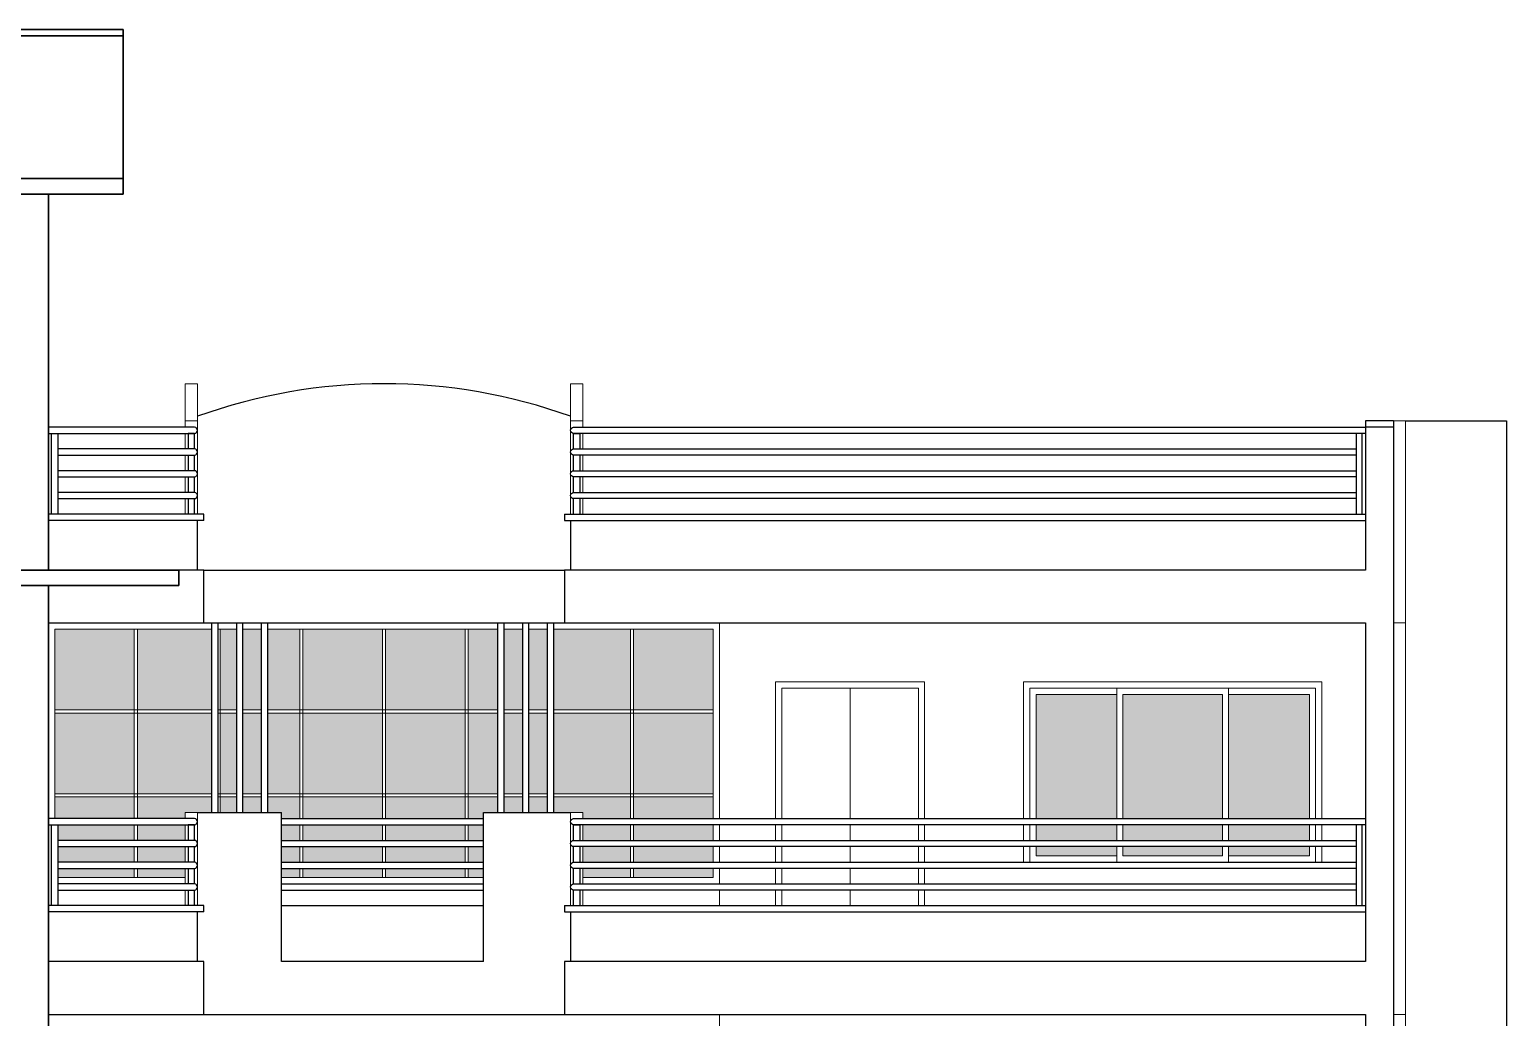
# Model space of a CAD drawing. Header units: inches. Extents: x -301229 to 1083107, y -854236 to 21026.
# Drawn here: x -24794 to -10529, y -366838 to -357298 of the extents above; entities that cross this region are included whole.
import ezdxf

# ---------------------------------------------------------------- set-up
doc = ezdxf.new("R2010")
doc.units = ezdxf.units.IN
doc.header["$MEASUREMENT"] = 0
doc.layers.add('HATCH', color=7, linetype='Continuous')
doc.layers.add('win', color=4, linetype='Continuous')
for name, color, linetype, lineweight in [('step', 167, 'Continuous', 18), ('wall', 10, 'Continuous', 30), ('window(in)', 130, 'Continuous', 20), ('window(out)', 40, 'Continuous', 30)]:
    doc.layers.add(name, color=color, linetype=linetype, lineweight=lineweight)

msp = doc.modelspace()

# ---------------------------------------------------------------- hatches: boundary and pattern name
at = {"layer": 'wall'}
h = msp.add_hatch(color=256, dxfattribs=at)
h.set_gradient(color1=(76, 120, 250), one_color=1, tint=1, name='CURVED')
h.paths.add_polyline_path([(-23782.1, -363867.98), (-23782.1, -363087.98), (-24550.85, -363087.98), (-24550.85, -363867.98)])
h.paths.add_polyline_path([(-23035.85, -363087.98), (-23752.1, -363087.98), (-23752.1, -363867.98), (-23035.85, -363867.98)])
h.paths.add_polyline_path([(-23782.1, -363897.98), (-24550.85, -363897.98), (-24550.85, -364677.98), (-23782.1, -364677.98)])
h.paths.add_polyline_path([(-23035.85, -363897.98), (-23752.1, -363897.98), (-23752.1, -364677.98), (-23035.85, -364677.98)])
h.paths.add_polyline_path([(-23782.1, -364917.98), (-23782.1, -364707.98), (-24550.85, -364707.98), (-24550.85, -364917.98)])
h.paths.add_polyline_path([(-23290.85, -364917.98), (-23290.85, -364857.98), (-23170.85, -364857.98), (-23035.85, -364857.98), (-23035.85, -364707.98), (-23752.1, -364707.98), (-23752.1, -364917.98)])
h.paths.add_polyline_path([(-23782.1, -365127.98), (-23782.1, -364977.98), (-24520.85, -364977.98), (-24520.85, -365127.98)])
h.paths.add_polyline_path([(-23290.85, -365127.98), (-23290.85, -364977.98), (-23752.1, -364977.98), (-23752.1, -365127.98)])
h.paths.add_polyline_path([(-24520.85, -365187.98), (-24520.85, -365337.98), (-23782.1, -365337.98), (-23782.1, -365187.98)])
h.paths.add_polyline_path([(-23290.85, -365337.98), (-23290.85, -365187.98), (-23752.1, -365187.98), (-23752.1, -365337.98)])
h.paths.add_polyline_path([(-23782.1, -365487.98), (-23782.1, -365397.98), (-24520.85, -365397.98), (-24520.85, -365487.98)])
h.paths.add_polyline_path([(-23290.85, -365487.98), (-23290.85, -365397.98), (-23752.1, -365397.98), (-23752.1, -365487.98)])
h.paths.add_polyline_path([(-22795.85, -363087.98), (-22953.35, -363087.98), (-22953.35, -363867.98), (-22795.85, -363867.98)])
h.paths.add_polyline_path([(-22953.35, -364677.98), (-22795.85, -364677.98), (-22795.85, -363897.98), (-22953.35, -363897.98)])
h.paths.add_polyline_path([(-22953.35, -364707.98), (-22953.35, -364857.98), (-22795.85, -364857.98), (-22795.85, -364707.98)])
h.paths.add_polyline_path([(-22555.85, -364707.98), (-22735.85, -364707.98), (-22735.85, -364857.98), (-22555.85, -364857.98)])
h.paths.add_polyline_path([(-22555.85, -363897.98), (-22735.85, -363897.98), (-22735.85, -364677.98), (-22555.85, -364677.98)])
h.paths.add_polyline_path([(-22555.85, -363087.98), (-22735.85, -363087.98), (-22735.85, -363867.98), (-22555.85, -363867.98)])
h.paths.add_polyline_path([(-22184.6, -363087.98), (-22495.85, -363087.98), (-22495.85, -363867.98), (-22184.6, -363867.98)])
h.paths.add_polyline_path([(-22184.6, -363897.98), (-22495.85, -363897.98), (-22495.85, -364677.98), (-22184.6, -364677.98)])
h.paths.add_polyline_path([(-22184.6, -364707.98), (-22495.85, -364707.98), (-22495.85, -364857.98), (-22360.85, -364857.98), (-22360.85, -364917.98), (-22184.6, -364917.98)])
h.paths.add_polyline_path([(-22360.85, -364977.98), (-22360.85, -365127.98), (-22184.6, -365127.98), (-22184.6, -364977.98)])
h.paths.add_polyline_path([(-22184.6, -365187.98), (-22360.85, -365187.98), (-22360.85, -365337.98), (-22184.6, -365337.98)])
h.paths.add_polyline_path([(-22184.6, -365397.98), (-22360.85, -365397.98), (-22360.85, -365487.98), (-22184.6, -365487.98)])
h.paths.add_polyline_path([(-22154.6, -365397.98), (-22154.6, -365487.98), (-21385.85, -365487.98), (-21385.85, -365397.98)])
h.paths.add_polyline_path([(-22154.6, -365187.98), (-22154.6, -365337.98), (-21385.85, -365337.98), (-21385.85, -365187.98)])
h.paths.add_polyline_path([(-22154.6, -364977.98), (-22154.6, -365127.98), (-21385.85, -365127.98), (-21385.85, -364977.98)])
h.paths.add_polyline_path([(-21355.85, -364977.98), (-21355.85, -365127.98), (-20587.1, -365127.98), (-20587.1, -364977.98)])
h.paths.add_polyline_path([(-20587.1, -365337.98), (-20587.1, -365187.98), (-21355.85, -365187.98), (-21355.85, -365337.98)])
h.paths.add_polyline_path([(-21355.85, -365397.98), (-21355.85, -365487.98), (-20587.1, -365487.98), (-20587.1, -365397.98)])
h.paths.add_polyline_path([(-20557.1, -365397.98), (-20557.1, -365487.98), (-20408.43, -365487.98), (-20408.43, -365397.98)])
h.paths.add_polyline_path([(-20557.1, -365187.98), (-20557.1, -365337.98), (-20408.43, -365337.98), (-20408.43, -365187.98)])
h.paths.add_polyline_path([(-20408.43, -364977.98), (-20557.1, -364977.98), (-20557.1, -365127.98), (-20408.43, -365127.98)])
h.paths.add_polyline_path([(-20557.1, -364707.98), (-20557.1, -364917.98), (-20408.43, -364917.98), (-20408.43, -364857.98), (-20273.43, -364857.98), (-20273.43, -364707.98)])
h.paths.add_polyline_path([(-21355.85, -364707.98), (-21355.85, -364917.98), (-20587.1, -364917.98), (-20587.1, -364707.98)])
h.paths.add_polyline_path([(-21385.85, -364917.98), (-21385.85, -364707.98), (-22154.6, -364707.98), (-22154.6, -364917.98)])
h.paths.add_polyline_path([(-21385.85, -363087.98), (-22154.6, -363087.98), (-22154.6, -363867.98), (-21385.85, -363867.98)])
h.paths.add_polyline_path([(-22154.6, -363897.98), (-22154.6, -364677.98), (-21385.85, -364677.98), (-21385.85, -363897.98)])
h.paths.add_polyline_path([(-21355.85, -363897.98), (-21355.85, -364677.98), (-20587.1, -364677.98), (-20587.1, -363897.98)])
h.paths.add_polyline_path([(-20587.1, -363867.98), (-20587.1, -363087.98), (-21355.85, -363087.98), (-21355.85, -363867.98)])
h.paths.add_polyline_path([(-20557.1, -363867.98), (-20273.43, -363867.98), (-20273.43, -363087.98), (-20557.1, -363087.98)])
h.paths.add_polyline_path([(-20273.43, -363897.98), (-20557.1, -363897.98), (-20557.1, -364677.98), (-20273.43, -364677.98)])
h.paths.add_polyline_path([(-20033.43, -363087.98), (-20213.43, -363087.98), (-20213.43, -363867.98), (-20033.43, -363867.98)])
h.paths.add_polyline_path([(-19973.43, -363867.98), (-19793.43, -363867.98), (-19793.43, -363087.98), (-19973.43, -363087.98)])
h.paths.add_polyline_path([(-20033.43, -363897.98), (-20213.43, -363897.98), (-20213.43, -364677.98), (-20033.43, -364677.98)])
h.paths.add_polyline_path([(-19973.43, -364677.98), (-19793.43, -364677.98), (-19793.43, -363897.98), (-19973.43, -363897.98)])
h.paths.add_polyline_path([(-20033.43, -364857.98), (-20033.43, -364707.98), (-20213.43, -364707.98), (-20213.43, -364857.98)])
h.paths.add_polyline_path([(-19973.43, -364707.98), (-19973.43, -364857.98), (-19793.43, -364857.98), (-19793.43, -364707.98)])
h.paths.add_polyline_path([(-18989.6, -363867.98), (-18989.6, -363087.98), (-19733.43, -363087.98), (-19733.43, -363867.98)])
h.paths.add_polyline_path([(-18959.6, -363867.98), (-18190.85, -363867.98), (-18190.85, -363087.98), (-18959.6, -363087.98)])
h.paths.add_polyline_path([(-19733.43, -364677.98), (-18989.6, -364677.98), (-18989.6, -363897.98), (-19733.43, -363897.98)])
h.paths.add_polyline_path([(-18959.6, -364677.98), (-18190.85, -364677.98), (-18190.85, -363897.98), (-18959.6, -363897.98)])
h.paths.add_polyline_path([(-18989.6, -364917.98), (-18989.6, -364707.98), (-19733.43, -364707.98), (-19733.43, -364857.98), (-19568.43, -364857.98), (-19448.43, -364857.98), (-19448.43, -364917.98)])
h.paths.add_polyline_path([(-18959.6, -364707.98), (-18959.6, -364917.98), (-18190.85, -364917.98), (-18190.85, -364707.98)])
h.paths.add_polyline_path([(-18989.6, -365127.98), (-18989.6, -364977.98), (-19448.43, -364977.98), (-19448.43, -365127.98)])
h.paths.add_polyline_path([(-18190.85, -365127.98), (-18190.85, -364977.98), (-18959.6, -364977.98), (-18959.6, -365127.98)])
h.paths.add_polyline_path([(-18989.6, -365187.98), (-19448.43, -365187.98), (-19448.43, -365337.98), (-18989.6, -365337.98)])
h.paths.add_polyline_path([(-18959.6, -365187.98), (-18959.6, -365337.98), (-18190.85, -365337.98), (-18190.85, -365187.98)])
h.paths.add_polyline_path([(-18989.6, -365397.98), (-19448.43, -365397.98), (-19448.43, -365487.98), (-18989.6, -365487.98)])
h.paths.add_polyline_path([(-18190.85, -365487.98), (-18190.85, -365397.98), (-18959.6, -365397.98), (-18959.6, -365487.98)])
h = msp.add_hatch(color=256, dxfattribs=at)
h.set_gradient(color1=(76, 120, 250), one_color=1, tint=1, name='CURVED')
h.paths.add_polyline_path([(-14292.73, -363717.98), (-15072.73, -363717.98), (-15072.73, -364917.98), (-14292.73, -364917.98)])
h.paths.add_polyline_path([(-13272.73, -364917.98), (-13272.73, -363717.98), (-14232.73, -363717.98), (-14232.73, -364917.98)])
h.paths.add_polyline_path([(-12432.73, -364917.98), (-12432.73, -363717.98), (-13212.73, -363717.98), (-13212.73, -364917.98)])
h.paths.add_polyline_path([(-13212.73, -364977.98), (-13212.73, -365127.98), (-12432.73, -365127.98), (-12432.73, -364977.98)])
h.paths.add_polyline_path([(-14232.73, -364977.98), (-14232.73, -365127.98), (-13272.73, -365127.98), (-13272.73, -364977.98)])
h.paths.add_polyline_path([(-15072.73, -364977.98), (-15072.73, -365127.98), (-14292.73, -365127.98), (-14292.73, -364977.98)])
h.paths.add_polyline_path([(-14292.73, -365277.98), (-14292.73, -365187.98), (-15072.73, -365187.98), (-15072.73, -365277.98)])
h.paths.add_polyline_path([(-14232.73, -365187.98), (-14232.73, -365277.98), (-13272.73, -365277.98), (-13272.73, -365187.98)])
h.paths.add_polyline_path([(-12432.73, -365277.98), (-12432.73, -365187.98), (-13212.73, -365187.98), (-13212.73, -365277.98)])

# ---------------------------------------------------------------- linework, layer by layer
at = {"layer": 'HATCH', "ltscale": 0.0625}
msp.add_line((-10528.87, -361077.98), (-10528.87, -381957.98), dxfattribs=at)
at = {"layer": 'HATCH', "lineweight": 13, "ltscale": 0.0625}
for p, q in [((-23782.1, -363087.98), (-23782.1, -364917.98)), ((-23752.1, -363087.98), (-23752.1, -364917.98)), ((-22953.35, -363087.98), (-22953.35, -364857.98)), ((-22184.6, -363087.98), (-22184.6, -364917.98)), ((-22154.6, -363087.98), (-22154.6, -364917.98)), ((-21385.85, -363087.98), (-21385.85, -364917.98)), ((-21355.85, -363087.98), (-21355.85, -364917.98)), ((-20587.1, -363087.98), (-20587.1, -364917.98)), ((-20557.1, -363087.98), (-20557.1, -364917.98)), ((-18989.6, -363087.98), (-18989.6, -364917.98)), ((-18959.6, -363087.98), (-18959.6, -364917.98)), ((-24550.85, -363867.98), (-23035.85, -363867.98)), ((-24550.85, -363897.98), (-23035.85, -363897.98)), ((-22975.85, -363867.98), (-22795.85, -363867.98)), ((-22975.85, -363897.98), (-22795.85, -363897.98)), ((-22735.85, -363867.98), (-22555.85, -363867.98)), ((-22735.85, -363897.98), (-22555.85, -363897.98)), ((-22495.85, -363867.98), (-20273.43, -363867.98)), ((-22495.85, -363897.98), (-20273.43, -363897.98)), ((-20213.43, -363867.98), (-20033.43, -363867.98)), ((-20213.43, -363897.98), (-20033.43, -363897.98)), ((-19973.43, -363867.98), (-19793.43, -363867.98)), ((-19973.43, -363897.98), (-19793.43, -363897.98)), ((-19733.43, -363867.98), (-18190.85, -363867.98)), ((-19733.43, -363897.98), (-18190.85, -363897.98)), ((-24550.85, -364677.98), (-23035.85, -364677.98)), ((-24550.85, -364707.98), (-23035.85, -364707.98)), ((-22975.85, -364677.98), (-22795.85, -364677.98)), ((-22975.85, -364707.98), (-22795.85, -364707.98)), ((-22735.85, -364677.98), (-22555.85, -364677.98)), ((-22735.85, -364707.98), (-22555.85, -364707.98)), ((-22495.85, -364677.98), (-20273.43, -364677.98)), ((-22495.85, -364707.98), (-20273.43, -364707.98)), ((-20213.43, -364677.98), (-20033.43, -364677.98)), ((-20213.43, -364707.98), (-20033.43, -364707.98)), ((-19973.43, -364677.98), (-19793.43, -364677.98)), ((-19973.43, -364707.98), (-19793.43, -364707.98)), ((-19733.43, -364677.98), (-18190.85, -364677.98)), ((-19733.43, -364707.98), (-18190.85, -364707.98)), ((-23782.1, -364977.98), (-23782.1, -365127.98)), ((-23752.1, -364977.98), (-23752.1, -365127.98)), ((-22184.6, -364977.98), (-22184.6, -365127.98)), ((-22154.6, -364977.98), (-22154.6, -365127.98)), ((-21385.85, -364977.98), (-21385.85, -365127.98)), ((-21355.85, -364977.98), (-21355.85, -365127.98)), ((-20587.1, -364977.98), (-20587.1, -365127.98)), ((-20557.1, -364977.98), (-20557.1, -365127.98)), ((-18989.6, -364977.98), (-18989.6, -365127.98)), ((-18959.6, -364977.98), (-18959.6, -365127.98)), ((-23782.1, -365187.98), (-23782.1, -365337.98)), ((-23752.1, -365187.98), (-23752.1, -365337.98)), ((-22184.6, -365187.98), (-22184.6, -365337.98)), ((-22154.6, -365187.98), (-22154.6, -365337.98)), ((-21385.85, -365187.98), (-21385.85, -365337.98)), ((-21355.85, -365187.98), (-21355.85, -365337.98)), ((-20587.1, -365187.98), (-20587.1, -365337.98)), ((-20557.1, -365187.98), (-20557.1, -365337.98)), ((-18989.6, -365187.98), (-18989.6, -365337.98)), ((-18959.6, -365187.98), (-18959.6, -365337.98)), ((-23782.1, -365397.98), (-23782.1, -365487.98)), ((-23752.1, -365397.98), (-23752.1, -365487.98)), ((-22184.6, -365397.98), (-22184.6, -365487.98)), ((-22154.6, -365397.98), (-22154.6, -365487.98)), ((-21385.85, -365397.98), (-21385.85, -365487.98)), ((-21355.85, -365397.98), (-21355.85, -365487.98)), ((-20587.1, -365397.98), (-20587.1, -365487.98)), ((-20557.1, -365397.98), (-20557.1, -365487.98)), ((-18989.6, -365397.98), (-18989.6, -365487.98)), ((-18959.6, -365397.98), (-18959.6, -365487.98))]:
    msp.add_line(p, q, dxfattribs=at)
for points in [[(-23035.85, -363087.98), (-24550.85, -363087.98), (-24550.85, -364917.98)], [(-22795.85, -363087.98), (-22975.85, -363087.98)], [(-22555.85, -363087.98), (-22735.85, -363087.98)], [(-20273.43, -363087.98), (-22495.85, -363087.98)], [(-20033.43, -363087.98), (-20213.43, -363087.98)], [(-19793.43, -363087.98), (-19973.43, -363087.98)], [(-18190.85, -364917.98), (-18190.85, -363087.98), (-19733.43, -363087.98)], [(-18190.85, -365127.98), (-18190.85, -364977.98)], [(-18190.85, -365337.98), (-18190.85, -365187.98)], [(-19448.43, -365487.98), (-18190.85, -365487.98), (-18190.85, -365397.98)], [(-24520.85, -365487.98), (-23290.85, -365487.98)], [(-22360.85, -365487.98), (-20408.43, -365487.98)]]:
    msp.add_lwpolyline(points, dxfattribs=at)
at = {"layer": 'step', "ltscale": 0.0625}
for p, q in [((-23170.85, -360717.98), (-23290.85, -360717.98)), ((-23290.85, -361077.98), (-23290.85, -360717.98)), ((-23170.85, -361077.98), (-23170.85, -360717.98)), ((-19568.43, -361077.98), (-19568.43, -360717.98)), ((-19568.43, -360717.98), (-19448.43, -360717.98)), ((-19448.43, -360717.98), (-19448.43, -361077.98)), ((-23290.85, -361137.98), (-23290.85, -361077.98)), ((-23290.85, -361077.98), (-23170.85, -361077.98)), ((-23170.85, -361077.98), (-23170.85, -361977.98)), ((-19568.43, -361977.98), (-19568.43, -361077.98)), ((-19448.43, -361077.98), (-19568.43, -361077.98)), ((-19448.43, -361137.98), (-19448.43, -361077.98)), ((-23290.85, -361347.98), (-23290.85, -361197.98)), ((-19448.43, -361347.98), (-19448.43, -361197.98)), ((-23290.85, -361557.98), (-23290.85, -361407.98)), ((-19448.43, -361557.98), (-19448.43, -361407.98)), ((-23290.85, -361767.98), (-23290.85, -361617.98)), ((-19448.43, -361767.98), (-19448.43, -361617.98)), ((-23290.85, -361977.98), (-23290.85, -361827.98)), ((-19448.43, -361977.98), (-19448.43, -361827.98)), ((-16868.43, -363657.98), (-16868.43, -364917.98)), ((-23170.85, -364857.98), (-23290.85, -364857.98)), ((-23290.85, -364857.98), (-23290.85, -364917.98)), ((-23170.85, -364857.98), (-23170.85, -365757.98)), ((-19568.43, -364857.98), (-19568.43, -365757.98)), ((-19568.43, -364857.98), (-19448.43, -364857.98)), ((-19448.43, -364857.98), (-19448.43, -364917.98)), ((-23290.85, -364977.98), (-23290.85, -365127.98)), ((-19448.43, -364977.98), (-19448.43, -365127.98)), ((-16868.43, -364977.98), (-16868.43, -365127.98)), ((-23290.85, -365187.98), (-23290.85, -365337.98)), ((-19448.43, -365187.98), (-19448.43, -365337.98)), ((-16868.43, -365187.98), (-16868.43, -365337.98)), ((-23290.85, -365397.98), (-23290.85, -365547.98)), ((-19448.43, -365397.98), (-19448.43, -365547.98)), ((-16868.43, -365397.98), (-16868.43, -365547.98)), ((-23290.85, -365607.98), (-23290.85, -365757.98)), ((-19448.43, -365607.98), (-19448.43, -365757.98)), ((-16868.43, -365607.98), (-16868.43, -365757.98))]:
    msp.add_line(p, q, dxfattribs=at)
for points in [[(-17528.43, -364917.98), (-17528.43, -363657.98), (-16208.43, -363657.98), (-16208.43, -364917.98)], [(-14292.73, -363657.98), (-15132.73, -363657.98), (-15132.73, -364917.98)], [(-14292.73, -363717.98), (-15072.73, -363717.98), (-15072.73, -364917.98)], [(-14292.73, -363657.98), (-14292.73, -364917.98)], [(-13212.73, -364917.98), (-13212.73, -363657.98), (-14292.73, -363657.98)], [(-13272.73, -364917.98), (-13272.73, -363717.98), (-14232.73, -363717.98), (-14232.73, -364917.98)], [(-12372.73, -364917.98), (-12372.73, -363657.98), (-13212.73, -363657.98)], [(-12432.73, -364917.98), (-12432.73, -363717.98), (-13212.73, -363717.98)], [(-17528.43, -365127.98), (-17528.43, -364977.98)], [(-16208.43, -364977.98), (-16208.43, -365127.98)], [(-15132.73, -364977.98), (-15132.73, -365127.98)], [(-15072.73, -364977.98), (-15072.73, -365127.98)], [(-14292.73, -364977.98), (-14292.73, -365127.98)], [(-14232.73, -364977.98), (-14232.73, -365127.98)], [(-13272.73, -365127.98), (-13272.73, -364977.98)], [(-13212.73, -365127.98), (-13212.73, -364977.98)], [(-12432.73, -365127.98), (-12432.73, -364977.98)], [(-12372.73, -365127.98), (-12372.73, -364977.98)], [(-17528.43, -365337.98), (-17528.43, -365187.98)], [(-16208.43, -365187.98), (-16208.43, -365337.98)], [(-15132.73, -365187.98), (-15132.73, -365337.98), (-14292.73, -365337.98)], [(-15072.73, -365187.98), (-15072.73, -365277.98), (-14292.73, -365277.98)], [(-14292.73, -365187.98), (-14292.73, -365337.98), (-13212.73, -365337.98), (-13212.73, -365187.98)], [(-14232.73, -365187.98), (-14232.73, -365277.98), (-13272.73, -365277.98), (-13272.73, -365187.98)], [(-13212.73, -365337.98), (-12372.73, -365337.98), (-12372.73, -365187.98)], [(-13212.73, -365277.98), (-12432.73, -365277.98), (-12432.73, -365187.98)], [(-17528.43, -365547.98), (-17528.43, -365397.98)], [(-16208.43, -365397.98), (-16208.43, -365547.98)], [(-17528.43, -365757.98), (-17528.43, -365607.98)], [(-16208.43, -365607.98), (-16208.43, -365757.98)]]:
    msp.add_lwpolyline(points, dxfattribs=at)
at = {"layer": 'wall'}
for p, q in [((-32200.85, -357297.98), (-23890.85, -357297.98)), ((-23890.85, -357297.98), (-23890.85, -358737.98)), ((-32200.85, -357357.98), (-23890.85, -357357.98)), ((-32200.85, -358737.98), (-23890.85, -358737.98)), ((-23890.85, -358737.98), (-23890.85, -358887.98)), ((-23890.85, -358887.98), (-32200.85, -358887.98)), ((-23350.85, -362517.98), (-31480.85, -362517.98)), ((-23350.85, -362667.98), (-23350.85, -362517.98)), ((-31480.85, -362667.98), (-23350.85, -362667.98))]:
    msp.add_line(p, q, dxfattribs=at)
at = {"layer": 'win'}
for p, q in [((-11502.73, -361077.98), (-10528.87, -361077.98)), ((-23110.85, -362517.98), (-19628.43, -362517.98)), ((-23110.85, -363027.98), (-19628.43, -363027.98)), ((-23035.85, -363027.98), (-23035.85, -364857.98)), ((-22975.85, -363027.98), (-22975.85, -364857.98)), ((-22795.85, -363027.98), (-22795.85, -364857.98)), ((-22735.85, -363027.98), (-22735.85, -364857.98)), ((-22555.85, -363027.98), (-22555.85, -364857.98)), ((-22495.85, -363027.98), (-22495.85, -364857.98)), ((-20273.43, -363027.98), (-20273.43, -364857.98)), ((-20213.43, -363027.98), (-20213.43, -364857.98)), ((-20033.43, -363027.98), (-20033.43, -364857.98)), ((-19973.43, -363027.98), (-19973.43, -364857.98)), ((-19793.43, -363027.98), (-19793.43, -364857.98)), ((-19733.43, -363027.98), (-19733.43, -364857.98)), ((-23170.85, -364857.98), (-22360.85, -364857.98)), ((-22360.85, -366297.98), (-22360.85, -364857.98)), ((-20408.43, -364857.98), (-19568.43, -364857.98)), ((-20408.43, -366297.98), (-20408.43, -364857.98)), ((-22360.85, -364917.98), (-20408.43, -364917.98)), ((-22360.85, -364977.98), (-20408.43, -364977.98)), ((-22360.85, -365127.98), (-20408.43, -365127.98)), ((-22360.85, -365187.98), (-20408.43, -365187.98)), ((-22360.85, -365337.98), (-20408.43, -365337.98)), ((-22360.85, -365397.98), (-20408.43, -365397.98)), ((-22360.85, -365547.98), (-20408.43, -365547.98)), ((-22360.85, -365607.98), (-20408.43, -365607.98)), ((-22360.85, -365757.98), (-20408.43, -365757.98)), ((-20408.43, -366297.98), (-22360.85, -366297.98)), ((-23110.85, -366807.98), (-19628.43, -366807.98))]:
    msp.add_line(p, q, dxfattribs=at)
msp.add_arc((-21369.64, -366024.45), 5306.47, 70.157417, 109.842583, dxfattribs=at)
at = {"layer": 'window(in)', "lineweight": 25}
for p, q in [((-11621.17, -361077.98), (-11891.17, -361077.98)), ((-11891.17, -361077.98), (-11891.17, -362517.98)), ((-11621.17, -361137.98), (-11891.17, -361137.98)), ((-11621.17, -361077.98), (-11621.17, -378147.98)), ((-23110.85, -361977.98), (-24610.85, -361977.98)), ((-23110.85, -362037.98), (-24610.85, -362037.98)), ((-23170.85, -362517.98), (-23170.85, -362037.98)), ((-23110.85, -362037.98), (-23110.85, -361977.98)), ((-19628.43, -361977.98), (-19628.43, -362037.98)), ((-19628.43, -361977.98), (-11891.17, -361977.98)), ((-19628.43, -362037.98), (-11891.17, -362037.98)), ((-19568.43, -362037.98), (-19568.43, -362517.98)), ((-23110.85, -362517.98), (-23350.85, -362517.98)), ((-23110.85, -363027.98), (-23110.85, -362517.98)), ((-11891.17, -362517.98), (-19628.43, -362517.98)), ((-19628.43, -362517.98), (-19628.43, -363027.98)), ((-24610.85, -363027.98), (-23110.85, -363027.98)), ((-19628.43, -363027.98), (-11891.17, -363027.98)), ((-11891.17, -363027.98), (-11891.17, -366297.98)), ((-23110.85, -365757.98), (-24610.85, -365757.98)), ((-23110.85, -365817.98), (-24610.85, -365817.98)), ((-23170.85, -366297.98), (-23170.85, -365817.98)), ((-23110.85, -365817.98), (-23110.85, -365757.98)), ((-19628.43, -365757.98), (-19628.43, -365817.98)), ((-19628.43, -365757.98), (-11891.17, -365757.98)), ((-19628.43, -365817.98), (-11891.17, -365817.98)), ((-19568.43, -365817.98), (-19568.43, -366297.98)), ((-23110.85, -366297.98), (-24610.85, -366297.98)), ((-23110.85, -366807.98), (-23110.85, -366297.98)), ((-11891.17, -366297.98), (-19628.43, -366297.98)), ((-19628.43, -366297.98), (-19628.43, -366807.98)), ((-24610.85, -366807.98), (-23110.85, -366807.98)), ((-19628.43, -366807.98), (-11891.17, -366807.98)), ((-11891.17, -366807.98), (-11891.17, -370077.98))]:
    msp.add_line(p, q, dxfattribs=at)
at = {"layer": 'window(in)'}
for p, q in [((-11621.17, -361077.98), (-11502.73, -361077.98)), ((-11502.73, -381957.98), (-11502.73, -361077.98)), ((-18128.43, -363027.98), (-18128.43, -364917.98)), ((-11621.17, -363027.98), (-11502.73, -363027.98)), ((-18128.43, -364977.98), (-18128.43, -365127.98)), ((-18128.43, -365187.98), (-18128.43, -365337.98)), ((-18128.43, -365397.98), (-18128.43, -365547.98)), ((-18128.43, -365607.98), (-18128.43, -365757.98)), ((-18128.43, -366807.98), (-18128.43, -368697.98)), ((-11621.17, -366807.98), (-11502.73, -366807.98))]:
    msp.add_line(p, q, dxfattribs=at)
at = {"layer": 'window(in)', "lineweight": 25}
for points in [[(-24610.85, -361197.98), (-23200.85, -361197.98, 1), (-23200.85, -361137.98), (-24610.85, -361137.98)], [(-11891.17, -361197.98), (-19538.43, -361197.98, -1), (-19538.43, -361137.98), (-11891.17, -361137.98)], [(-24520.85, -361407.98), (-23200.85, -361407.98, 1), (-23200.85, -361347.98), (-24520.85, -361347.98)], [(-11981.17, -361407.98), (-19538.43, -361407.98, -1), (-19538.43, -361347.98), (-11981.17, -361347.98)], [(-24520.85, -361617.98), (-23200.85, -361617.98, 1), (-23200.85, -361557.98), (-24520.85, -361557.98)], [(-11981.17, -361617.98), (-19538.43, -361617.98, -1), (-19538.43, -361557.98), (-11981.17, -361557.98)], [(-24520.85, -361827.98), (-23200.85, -361827.98, 1), (-23200.85, -361767.98), (-24520.85, -361767.98)], [(-11981.17, -361827.98), (-19538.43, -361827.98, -1), (-19538.43, -361767.98), (-11981.17, -361767.98)], [(-24610.85, -364977.98), (-23200.85, -364977.98, 1), (-23200.85, -364917.98), (-24610.85, -364917.98)], [(-11891.17, -364977.98), (-19538.43, -364977.98, -1), (-19538.43, -364917.98), (-11891.17, -364917.98)], [(-24520.85, -365187.98), (-23200.85, -365187.98, 1), (-23200.85, -365127.98), (-24520.85, -365127.98)], [(-11981.17, -365187.98), (-19538.43, -365187.98, -1), (-19538.43, -365127.98), (-11981.17, -365127.98)], [(-24520.85, -365397.98), (-23200.85, -365397.98, 1), (-23200.85, -365337.98), (-24520.85, -365337.98)], [(-11981.17, -365397.98), (-19538.43, -365397.98, -1), (-19538.43, -365337.98), (-11981.17, -365337.98)], [(-24520.85, -365607.98), (-23200.85, -365607.98, 1), (-23200.85, -365547.98), (-24520.85, -365547.98)], [(-11981.17, -365607.98), (-19538.43, -365607.98, -1), (-19538.43, -365547.98), (-11981.17, -365547.98)]]:
    msp.add_lwpolyline(points, format="xyb", dxfattribs=at)
for points in [[(-24580.85, -361977.98), (-24580.85, -361197.98), (-24520.85, -361197.98), (-24520.85, -361977.98)], [(-23200.85, -361347.98), (-23200.85, -361197.98), (-23260.85, -361197.98), (-23260.85, -361347.98)], [(-19538.43, -361347.98), (-19538.43, -361197.98), (-19478.43, -361197.98), (-19478.43, -361347.98)], [(-11921.17, -361977.98), (-11921.17, -361197.98), (-11981.17, -361197.98), (-11981.17, -361977.98)], [(-23260.85, -361407.98), (-23260.85, -361557.98)], [(-23200.85, -361557.98), (-23200.85, -361407.98)], [(-19538.43, -361557.98), (-19538.43, -361407.98)], [(-19478.43, -361407.98), (-19478.43, -361557.98)], [(-23260.85, -361617.98), (-23260.85, -361767.98)], [(-23200.85, -361767.98), (-23200.85, -361617.98)], [(-19538.43, -361767.98), (-19538.43, -361617.98)], [(-19478.43, -361617.98), (-19478.43, -361767.98)], [(-23260.85, -361827.98), (-23260.85, -361977.98)], [(-23200.85, -361977.98), (-23200.85, -361827.98)], [(-19538.43, -361977.98), (-19538.43, -361827.98)], [(-19478.43, -361827.98), (-19478.43, -361977.98)], [(-24580.85, -365757.98), (-24580.85, -364977.98), (-24520.85, -364977.98), (-24520.85, -365757.98)], [(-23200.85, -365127.98), (-23200.85, -364977.98), (-23260.85, -364977.98), (-23260.85, -365127.98)], [(-19538.43, -365127.98), (-19538.43, -364977.98), (-19478.43, -364977.98), (-19478.43, -365127.98)], [(-11921.17, -365757.98), (-11921.17, -364977.98), (-11981.17, -364977.98), (-11981.17, -365757.98)], [(-23260.85, -365187.98), (-23260.85, -365337.98)], [(-23200.85, -365337.98), (-23200.85, -365187.98)], [(-19538.43, -365337.98), (-19538.43, -365187.98)], [(-19478.43, -365187.98), (-19478.43, -365337.98)], [(-23260.85, -365397.98), (-23260.85, -365547.98)], [(-23200.85, -365547.98), (-23200.85, -365397.98)], [(-19538.43, -365547.98), (-19538.43, -365397.98)], [(-19478.43, -365397.98), (-19478.43, -365547.98)], [(-23260.85, -365607.98), (-23260.85, -365757.98)], [(-23200.85, -365757.98), (-23200.85, -365607.98)], [(-19538.43, -365757.98), (-19538.43, -365607.98)], [(-19478.43, -365607.98), (-19478.43, -365757.98)]]:
    msp.add_lwpolyline(points, dxfattribs=at)
at = {"layer": 'window(in)'}
for points in [[(-17588.43, -364917.98), (-17588.43, -363597.98), (-16148.43, -363597.98), (-16148.43, -364917.98)], [(-12312.73, -363597.98), (-15192.73, -363597.98), (-15192.73, -364917.98)], [(-12312.73, -364917.98), (-12312.73, -363597.98)], [(-17588.43, -365127.98), (-17588.43, -364977.98)], [(-16148.43, -364977.98), (-16148.43, -365127.98)], [(-15192.73, -364977.98), (-15192.73, -365127.98)], [(-12312.73, -365127.98), (-12312.73, -364977.98)], [(-17588.43, -365337.98), (-17588.43, -365187.98)], [(-16148.43, -365187.98), (-16148.43, -365337.98)], [(-15192.73, -365187.98), (-15192.73, -365337.98)], [(-12312.73, -365337.98), (-12312.73, -365187.98)], [(-17588.43, -365547.98), (-17588.43, -365397.98)], [(-16148.43, -365397.98), (-16148.43, -365547.98)], [(-17588.43, -365757.98), (-17588.43, -365607.98)], [(-16148.43, -365607.98), (-16148.43, -365757.98)]]:
    msp.add_lwpolyline(points, dxfattribs=at)
at = {"layer": 'window(out)', "lineweight": 35}
for p, q in [((-24610.85, -362517.98), (-24610.85, -358887.98)), ((-24610.85, -377637.98), (-24610.85, -362667.98))]:
    msp.add_line(p, q, dxfattribs=at)

doc.saveas('drawing.dxf')
